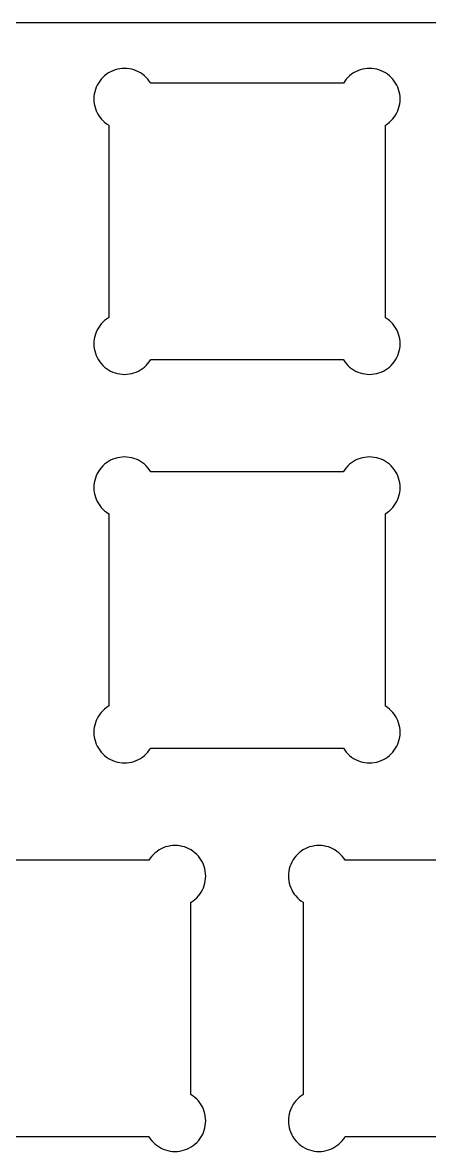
# Model space of a CAD drawing. Extents: x 0 to 305, y 0 to 115.
# Drawn here: x 113.1 to 133, y 59.6 to 115 of the extents above; entities that cross this region are included whole.
import ezdxf

# ---------------------------------------------------------------- set-up
doc = ezdxf.new("R2010")
doc.units = 0
doc.layers.get('0').update_dxf_attribs({"linetype": 'CONTINUOUS'})

msp = doc.modelspace()

# ---------------------------------------------------------------- linework, layer by layer
at = {"color": 0}
for p, q in [((0.01929, 114.986), (305.268, 114.986)), ((117.093, 112.378), (117.008, 112.298)), ((117.187, 112.451), (117.093, 112.378)), ((117.285, 112.517), (117.187, 112.451)), ((117.387, 112.573), (117.285, 112.517)), ((117.494, 112.623), (117.387, 112.573)), ((117.604, 112.664), (117.494, 112.623)), ((117.718, 112.696), (117.604, 112.664)), ((117.833, 112.718), (117.718, 112.696)), ((117.951, 112.733), (117.833, 112.718)), ((118.068, 112.737), (117.951, 112.733)), ((118.186, 112.733), (118.068, 112.737)), ((118.303, 112.718), (118.186, 112.733)), ((118.419, 112.696), (118.303, 112.718)), ((118.532, 112.664), (118.419, 112.696)), ((118.642, 112.623), (118.532, 112.664)), ((118.748, 112.573), (118.642, 112.623)), ((118.852, 112.517), (118.748, 112.573)), ((118.95, 112.451), (118.852, 112.517)), ((119.043, 112.378), (118.95, 112.451)), ((119.129, 112.298), (119.043, 112.378)), ((129.093, 112.378), (129.008, 112.298)), ((129.187, 112.451), (129.093, 112.378)), ((129.285, 112.517), (129.187, 112.451)), ((129.387, 112.573), (129.285, 112.517)), ((129.494, 112.623), (129.387, 112.573)), ((129.605, 112.664), (129.494, 112.623)), ((129.717, 112.696), (129.605, 112.664)), ((129.833, 112.718), (129.717, 112.696)), ((129.95, 112.733), (129.833, 112.718)), ((130.067, 112.737), (129.95, 112.733)), ((130.186, 112.733), (130.067, 112.737)), ((130.303, 112.718), (130.186, 112.733)), ((130.419, 112.696), (130.303, 112.718)), ((130.532, 112.664), (130.419, 112.696)), ((130.642, 112.623), (130.532, 112.664)), ((130.748, 112.573), (130.642, 112.623)), ((130.852, 112.517), (130.748, 112.573)), ((130.949, 112.451), (130.852, 112.517)), ((131.043, 112.378), (130.949, 112.451)), ((131.129, 112.298), (131.043, 112.378)), ((116.683, 111.811), (116.641, 111.701)), ((116.732, 111.919), (116.683, 111.811)), ((116.789, 112.021), (116.732, 111.919)), ((116.855, 112.118), (116.789, 112.021)), ((116.928, 112.212), (116.855, 112.118)), ((117.008, 112.298), (116.928, 112.212)), ((119.209, 112.212), (119.129, 112.298)), ((119.282, 112.118), (119.209, 112.212)), ((119.352, 112.013), (119.282, 112.118)), ((128.785, 112.013), (119.352, 112.013)), ((128.789, 112.021), (128.785, 112.013)), ((128.855, 112.118), (128.789, 112.021)), ((128.928, 112.212), (128.855, 112.118)), ((129.008, 112.298), (128.928, 112.212)), ((131.209, 112.212), (131.129, 112.298)), ((131.282, 112.118), (131.209, 112.212)), ((131.346, 112.021), (131.282, 112.118)), ((131.405, 111.919), (131.346, 112.021)), ((131.454, 111.811), (131.405, 111.919)), ((131.495, 111.701), (131.454, 111.811)), ((116.572, 111.355), (116.568, 111.238)), ((116.587, 111.472), (116.572, 111.355)), ((116.61, 111.588), (116.587, 111.472)), ((116.641, 111.701), (116.61, 111.588)), ((131.527, 111.588), (131.495, 111.701)), ((131.55, 111.472), (131.527, 111.588)), ((131.564, 111.355), (131.55, 111.472)), ((131.568, 111.238), (131.564, 111.355)), ((116.568, 111.238), (116.572, 111.119)), ((116.572, 111.119), (116.587, 111.002)), ((116.587, 111.002), (116.61, 110.887)), ((116.61, 110.887), (116.641, 110.774)), ((116.641, 110.774), (116.683, 110.663)), ((131.454, 110.663), (131.495, 110.774)), ((131.495, 110.774), (131.527, 110.887)), ((131.527, 110.887), (131.55, 111.002)), ((131.55, 111.002), (131.564, 111.119)), ((131.564, 111.119), (131.568, 111.238)), ((116.683, 110.663), (116.732, 110.557)), ((116.732, 110.557), (116.789, 110.454)), ((116.789, 110.454), (116.855, 110.356)), ((116.855, 110.356), (116.928, 110.262)), ((116.928, 110.262), (117.008, 110.177)), ((117.008, 110.177), (117.093, 110.097)), ((131.043, 110.097), (131.129, 110.177)), ((131.129, 110.177), (131.209, 110.262)), ((131.209, 110.262), (131.282, 110.356)), ((131.282, 110.356), (131.346, 110.454)), ((131.346, 110.454), (131.405, 110.557)), ((131.405, 110.557), (131.454, 110.663)), ((117.093, 110.097), (117.187, 110.024)), ((117.187, 110.024), (117.293, 109.954)), ((117.293, 109.954), (117.293, 100.521)), ((130.844, 109.954), (130.949, 110.024)), ((130.844, 100.521), (130.844, 109.954)), ((130.949, 110.024), (131.043, 110.097)), ((116.928, 100.212), (116.855, 100.119)), ((117.008, 100.298), (116.928, 100.212)), ((117.093, 100.378), (117.008, 100.298)), ((117.187, 100.451), (117.093, 100.378)), ((117.285, 100.517), (117.187, 100.451)), ((117.293, 100.521), (117.285, 100.517)), ((130.852, 100.517), (130.844, 100.521)), ((130.949, 100.451), (130.852, 100.517)), ((131.043, 100.378), (130.949, 100.451)), ((131.129, 100.298), (131.043, 100.378)), ((131.209, 100.212), (131.129, 100.298)), ((131.282, 100.119), (131.209, 100.212)), ((116.641, 99.701), (116.61, 99.5881)), ((116.683, 99.8114), (116.641, 99.701)), ((116.732, 99.9187), (116.683, 99.8114)), ((116.789, 100.021), (116.732, 99.9187)), ((116.855, 100.119), (116.789, 100.021)), ((131.346, 100.021), (131.282, 100.119)), ((131.405, 99.9187), (131.346, 100.021)), ((131.454, 99.8114), (131.405, 99.9187)), ((131.495, 99.701), (131.454, 99.8114)), ((131.527, 99.5881), (131.495, 99.701)), ((116.572, 99.3553), (116.568, 99.2382)), ((116.568, 99.2382), (116.572, 99.1196)), ((116.587, 99.4724), (116.572, 99.3553)), ((116.572, 99.1196), (116.587, 99.0025)), ((116.61, 99.5881), (116.587, 99.4724)), ((131.55, 99.4724), (131.527, 99.5881)), ((131.564, 99.3553), (131.55, 99.4724)), ((131.55, 99.0025), (131.564, 99.1196)), ((131.568, 99.2382), (131.564, 99.3553)), ((131.564, 99.1196), (131.568, 99.2382)), ((116.587, 99.0025), (116.61, 98.8868)), ((116.61, 98.8868), (116.641, 98.7735)), ((116.641, 98.7735), (116.683, 98.6635)), ((116.683, 98.6635), (116.732, 98.5573)), ((116.732, 98.5573), (116.789, 98.4539)), ((131.346, 98.4539), (131.405, 98.5573)), ((131.405, 98.5573), (131.454, 98.6635)), ((131.454, 98.6635), (131.495, 98.7735)), ((131.495, 98.7735), (131.527, 98.8868)), ((131.527, 98.8868), (131.55, 99.0025)), ((116.789, 98.4539), (116.855, 98.3562)), ((116.855, 98.3562), (116.928, 98.2624)), ((116.928, 98.2624), (117.008, 98.177)), ((117.008, 98.177), (117.093, 98.0969)), ((117.093, 98.0969), (117.187, 98.0239)), ((117.187, 98.0239), (117.285, 97.9593)), ((118.852, 97.9593), (118.95, 98.0239)), ((118.95, 98.0239), (119.043, 98.0969)), ((119.043, 98.0969), (119.129, 98.177)), ((119.129, 98.177), (119.209, 98.2624)), ((119.209, 98.2624), (119.282, 98.3562)), ((119.282, 98.3562), (119.352, 98.462)), ((119.352, 98.462), (128.785, 98.462)), ((128.785, 98.462), (128.789, 98.4539)), ((128.789, 98.4539), (128.855, 98.3562)), ((128.855, 98.3562), (128.928, 98.2624)), ((128.928, 98.2624), (129.008, 98.177)), ((129.008, 98.177), (129.093, 98.0969)), ((129.093, 98.0969), (129.187, 98.0239)), ((129.187, 98.0239), (129.285, 97.9593)), ((130.852, 97.9593), (130.949, 98.0239)), ((130.949, 98.0239), (131.043, 98.0969)), ((131.043, 98.0969), (131.129, 98.177)), ((131.129, 98.177), (131.209, 98.2624)), ((131.209, 98.2624), (131.282, 98.3562)), ((131.282, 98.3562), (131.346, 98.4539)), ((117.285, 97.9593), (117.387, 97.9015)), ((117.387, 97.9015), (117.494, 97.8517)), ((117.494, 97.8517), (117.604, 97.8105)), ((117.604, 97.8105), (117.718, 97.7787)), ((117.718, 97.7787), (117.833, 97.7554)), ((117.833, 97.7554), (117.951, 97.7417)), ((117.951, 97.7417), (118.068, 97.7374)), ((118.068, 97.7374), (118.186, 97.7417)), ((118.186, 97.7417), (118.303, 97.7554)), ((118.303, 97.7554), (118.419, 97.7787)), ((118.419, 97.7787), (118.532, 97.8105)), ((118.532, 97.8105), (118.642, 97.8517)), ((118.642, 97.8517), (118.748, 97.9015)), ((118.748, 97.9015), (118.852, 97.9593)), ((129.285, 97.9593), (129.387, 97.9015)), ((129.387, 97.9015), (129.494, 97.8517)), ((129.494, 97.8517), (129.605, 97.8105)), ((129.605, 97.8105), (129.717, 97.7787)), ((129.717, 97.7787), (129.833, 97.7554)), ((129.833, 97.7554), (129.95, 97.7417)), ((129.95, 97.7417), (130.067, 97.7374)), ((130.067, 97.7374), (130.186, 97.7417)), ((130.186, 97.7417), (130.303, 97.7554)), ((130.303, 97.7554), (130.419, 97.7787)), ((130.419, 97.7787), (130.532, 97.8105)), ((130.532, 97.8105), (130.642, 97.8517)), ((130.642, 97.8517), (130.748, 97.9015)), ((130.748, 97.9015), (130.852, 97.9593)), ((117.494, 93.5729), (117.387, 93.5232)), ((117.604, 93.6142), (117.494, 93.5729)), ((117.718, 93.6459), (117.604, 93.6142)), ((117.833, 93.6681), (117.718, 93.6459)), ((117.951, 93.6833), (117.833, 93.6681)), ((118.068, 93.6872), (117.951, 93.6833)), ((118.186, 93.6833), (118.068, 93.6872)), ((118.303, 93.6681), (118.186, 93.6833)), ((118.419, 93.6459), (118.303, 93.6681)), ((118.532, 93.6142), (118.419, 93.6459)), ((118.642, 93.5729), (118.532, 93.6142)), ((118.748, 93.5232), (118.642, 93.5729)), ((129.494, 93.5729), (129.387, 93.5232)), ((129.605, 93.6142), (129.494, 93.5729)), ((129.717, 93.6459), (129.605, 93.6142)), ((129.833, 93.6681), (129.717, 93.6459)), ((129.95, 93.6833), (129.833, 93.6681)), ((130.067, 93.6872), (129.95, 93.6833)), ((130.186, 93.6833), (130.067, 93.6872)), ((130.303, 93.6681), (130.186, 93.6833)), ((130.419, 93.6459), (130.303, 93.6681)), ((130.532, 93.6142), (130.419, 93.6459)), ((130.642, 93.5729), (130.532, 93.6142)), ((130.748, 93.5232), (130.642, 93.5729)), ((116.855, 93.0684), (116.789, 92.9707)), ((116.928, 93.1623), (116.855, 93.0684)), ((117.008, 93.2476), (116.928, 93.1623)), ((117.093, 93.3277), (117.008, 93.2476)), ((117.187, 93.4007), (117.093, 93.3277)), ((117.285, 93.4667), (117.187, 93.4007)), ((117.387, 93.5232), (117.285, 93.4667)), ((118.852, 93.4667), (118.748, 93.5232)), ((118.95, 93.4007), (118.852, 93.4667)), ((119.043, 93.3277), (118.95, 93.4007)), ((119.129, 93.2476), (119.043, 93.3277)), ((119.209, 93.1623), (119.129, 93.2476)), ((119.282, 93.0684), (119.209, 93.1623)), ((119.352, 92.9626), (119.282, 93.0684)), ((128.855, 93.0684), (128.789, 92.9707)), ((128.928, 93.1623), (128.855, 93.0684)), ((129.008, 93.2476), (128.928, 93.1623)), ((129.093, 93.3277), (129.008, 93.2476)), ((129.187, 93.4007), (129.093, 93.3277)), ((129.285, 93.4667), (129.187, 93.4007)), ((129.387, 93.5232), (129.285, 93.4667)), ((130.852, 93.4667), (130.748, 93.5232)), ((130.949, 93.4007), (130.852, 93.4667)), ((131.043, 93.3277), (130.949, 93.4007)), ((131.129, 93.2476), (131.043, 93.3277)), ((131.209, 93.1623), (131.129, 93.2476)), ((131.282, 93.0684), (131.209, 93.1623)), ((131.346, 92.9707), (131.282, 93.0684)), ((116.61, 92.5382), (116.587, 92.4221)), ((116.641, 92.6511), (116.61, 92.5382)), ((116.683, 92.7612), (116.641, 92.6511)), ((116.732, 92.8688), (116.683, 92.7612)), ((116.789, 92.9707), (116.732, 92.8688)), ((128.785, 92.9626), (119.352, 92.9626)), ((128.789, 92.9707), (128.785, 92.9626)), ((131.405, 92.8688), (131.346, 92.9707)), ((131.454, 92.7612), (131.405, 92.8688)), ((131.495, 92.6511), (131.454, 92.7612)), ((131.527, 92.5382), (131.495, 92.6511)), ((131.55, 92.4221), (131.527, 92.5382)), ((116.572, 92.305), (116.568, 92.1879)), ((116.568, 92.1879), (116.572, 92.0694)), ((116.587, 92.4221), (116.572, 92.305)), ((116.572, 92.0694), (116.587, 91.9522)), ((116.587, 91.9522), (116.61, 91.8365)), ((131.527, 91.8365), (131.55, 91.9522)), ((131.564, 92.305), (131.55, 92.4221)), ((131.55, 91.9522), (131.564, 92.0694)), ((131.568, 92.1879), (131.564, 92.305)), ((131.564, 92.0694), (131.568, 92.1879)), ((116.61, 91.8365), (116.641, 91.7236)), ((116.641, 91.7236), (116.683, 91.6132)), ((116.683, 91.6132), (116.732, 91.5074)), ((116.732, 91.5074), (116.789, 91.404)), ((116.789, 91.404), (116.855, 91.3059)), ((131.282, 91.3059), (131.346, 91.404)), ((131.346, 91.404), (131.405, 91.5074)), ((131.405, 91.5074), (131.454, 91.6132)), ((131.454, 91.6132), (131.495, 91.7236)), ((131.495, 91.7236), (131.527, 91.8365)), ((116.855, 91.3059), (116.928, 91.2125)), ((116.928, 91.2125), (117.008, 91.1271)), ((117.008, 91.1271), (117.093, 91.047)), ((117.093, 91.047), (117.187, 90.974)), ((117.187, 90.974), (117.293, 90.9038)), ((117.293, 90.9038), (117.293, 81.4709)), ((130.844, 90.9038), (130.949, 90.974)), ((130.844, 81.4709), (130.844, 90.9038)), ((130.949, 90.974), (131.043, 91.047)), ((131.043, 91.047), (131.129, 91.1271)), ((131.129, 91.1271), (131.209, 91.2125)), ((131.209, 91.2125), (131.282, 91.3059)), ((117.187, 81.4007), (117.093, 81.3276)), ((117.285, 81.467), (117.187, 81.4007)), ((117.293, 81.4709), (117.285, 81.467)), ((130.852, 81.467), (130.844, 81.4709)), ((130.949, 81.4007), (130.852, 81.467)), ((131.043, 81.3276), (130.949, 81.4007)), ((116.732, 80.8687), (116.683, 80.7614)), ((116.789, 80.9706), (116.732, 80.8687)), ((116.855, 81.0687), (116.789, 80.9706)), ((116.928, 81.1622), (116.855, 81.0687)), ((117.008, 81.2479), (116.928, 81.1622)), ((117.093, 81.3276), (117.008, 81.2479)), ((131.129, 81.2479), (131.043, 81.3276)), ((131.209, 81.1622), (131.129, 81.2479)), ((131.282, 81.0687), (131.209, 81.1622)), ((131.346, 80.9706), (131.282, 81.0687)), ((131.405, 80.8687), (131.346, 80.9706)), ((131.454, 80.7614), (131.405, 80.8687)), ((116.572, 80.3053), (116.568, 80.1882)), ((116.587, 80.4224), (116.572, 80.3053)), ((116.61, 80.5381), (116.587, 80.4224)), ((116.641, 80.651), (116.61, 80.5381)), ((116.683, 80.7614), (116.641, 80.651)), ((131.495, 80.651), (131.454, 80.7614)), ((131.527, 80.5381), (131.495, 80.651)), ((131.55, 80.4224), (131.527, 80.5381)), ((131.564, 80.3053), (131.55, 80.4224)), ((131.568, 80.1882), (131.564, 80.3053)), ((116.568, 80.1882), (116.572, 80.0696)), ((116.572, 80.0696), (116.587, 79.9525)), ((116.587, 79.9525), (116.61, 79.8368)), ((116.61, 79.8368), (116.641, 79.7235)), ((116.641, 79.7235), (116.683, 79.6135)), ((131.454, 79.6135), (131.495, 79.7235)), ((131.495, 79.7235), (131.527, 79.8368)), ((131.527, 79.8368), (131.55, 79.9525)), ((131.55, 79.9525), (131.564, 80.0696)), ((131.564, 80.0696), (131.568, 80.1882)), ((116.683, 79.6135), (116.732, 79.5073)), ((116.732, 79.5073), (116.789, 79.4039)), ((116.789, 79.4039), (116.855, 79.3062)), ((116.855, 79.3062), (116.928, 79.2124)), ((116.928, 79.2124), (117.008, 79.127)), ((119.129, 79.127), (119.209, 79.2124)), ((119.209, 79.2124), (119.282, 79.3062)), ((119.282, 79.3062), (119.352, 79.412)), ((119.352, 79.412), (128.785, 79.412)), ((128.785, 79.412), (128.789, 79.4039)), ((128.789, 79.4039), (128.855, 79.3062)), ((128.855, 79.3062), (128.928, 79.2124)), ((128.928, 79.2124), (129.008, 79.127)), ((131.129, 79.127), (131.209, 79.2124)), ((131.209, 79.2124), (131.282, 79.3062)), ((131.282, 79.3062), (131.346, 79.4039)), ((131.346, 79.4039), (131.405, 79.5073)), ((131.405, 79.5073), (131.454, 79.6135)), ((117.008, 79.127), (117.093, 79.0469)), ((117.093, 79.0469), (117.187, 78.9739)), ((117.187, 78.9739), (117.285, 78.9093)), ((117.285, 78.9093), (117.387, 78.8515)), ((117.387, 78.8515), (117.494, 78.8017)), ((117.494, 78.8017), (117.604, 78.7605)), ((117.604, 78.7605), (117.718, 78.7287)), ((117.718, 78.7287), (117.833, 78.7054)), ((117.833, 78.7054), (117.951, 78.6917)), ((117.951, 78.6917), (118.068, 78.6874)), ((118.068, 78.6874), (118.186, 78.6917)), ((118.186, 78.6917), (118.303, 78.7054)), ((118.303, 78.7054), (118.419, 78.7287)), ((118.419, 78.7287), (118.532, 78.7605)), ((118.532, 78.7605), (118.642, 78.8017)), ((118.642, 78.8017), (118.748, 78.8515)), ((118.748, 78.8515), (118.852, 78.9093)), ((118.852, 78.9093), (118.95, 78.9739)), ((118.95, 78.9739), (119.043, 79.0469)), ((119.043, 79.0469), (119.129, 79.127)), ((129.008, 79.127), (129.093, 79.0469)), ((129.093, 79.0469), (129.187, 78.9739)), ((129.187, 78.9739), (129.285, 78.9093)), ((129.285, 78.9093), (129.387, 78.8515)), ((129.387, 78.8515), (129.494, 78.8017)), ((129.494, 78.8017), (129.605, 78.7605)), ((129.605, 78.7605), (129.717, 78.7287)), ((129.717, 78.7287), (129.833, 78.7054)), ((129.833, 78.7054), (129.95, 78.6917)), ((129.95, 78.6917), (130.067, 78.6874)), ((130.067, 78.6874), (130.186, 78.6917)), ((130.186, 78.6917), (130.303, 78.7054)), ((130.303, 78.7054), (130.419, 78.7287)), ((130.419, 78.7287), (130.532, 78.7605)), ((130.532, 78.7605), (130.642, 78.8017)), ((130.642, 78.8017), (130.748, 78.8515)), ((130.748, 78.8515), (130.852, 78.9093)), ((130.852, 78.9093), (130.949, 78.9739)), ((130.949, 78.9739), (131.043, 79.0469)), ((131.043, 79.0469), (131.129, 79.127)), ((119.483, 74.1976), (119.403, 74.1123)), ((119.568, 74.2777), (119.483, 74.1976)), ((119.662, 74.3507), (119.568, 74.2777)), ((119.76, 74.4167), (119.662, 74.3507)), ((119.862, 74.4732), (119.76, 74.4167)), ((119.969, 74.5229), (119.862, 74.4732)), ((120.08, 74.5642), (119.969, 74.5229)), ((120.192, 74.5959), (120.08, 74.5642)), ((120.308, 74.6181), (120.192, 74.5959)), ((120.425, 74.6333), (120.308, 74.6181)), ((120.542, 74.6372), (120.425, 74.6333)), ((120.661, 74.6333), (120.542, 74.6372)), ((120.778, 74.6181), (120.661, 74.6333)), ((120.894, 74.5959), (120.778, 74.6181)), ((121.007, 74.5642), (120.894, 74.5959)), ((121.117, 74.5229), (121.007, 74.5642)), ((121.223, 74.4732), (121.117, 74.5229)), ((121.327, 74.4167), (121.223, 74.4732)), ((121.424, 74.3507), (121.327, 74.4167)), ((121.518, 74.2777), (121.424, 74.3507)), ((121.604, 74.1976), (121.518, 74.2777)), ((121.684, 74.1123), (121.604, 74.1976)), ((126.533, 74.1976), (126.453, 74.1123)), ((126.618, 74.2777), (126.533, 74.1976)), ((126.712, 74.3507), (126.618, 74.2777)), ((126.81, 74.4167), (126.712, 74.3507)), ((126.912, 74.4732), (126.81, 74.4167)), ((127.019, 74.5229), (126.912, 74.4732)), ((127.129, 74.5642), (127.019, 74.5229)), ((127.243, 74.5959), (127.129, 74.5642)), ((127.358, 74.6181), (127.243, 74.5959)), ((127.476, 74.6333), (127.358, 74.6181)), ((127.593, 74.6372), (127.476, 74.6333)), ((127.711, 74.6333), (127.593, 74.6372)), ((127.828, 74.6181), (127.711, 74.6333)), ((127.944, 74.5959), (127.828, 74.6181)), ((128.057, 74.5642), (127.944, 74.5959)), ((128.167, 74.5229), (128.057, 74.5642)), ((128.273, 74.4732), (128.167, 74.5229)), ((128.377, 74.4167), (128.273, 74.4732)), ((128.475, 74.3507), (128.377, 74.4167)), ((128.568, 74.2777), (128.475, 74.3507)), ((128.654, 74.1976), (128.568, 74.2777)), ((128.734, 74.1123), (128.654, 74.1976)), ((119.26, 73.9126), (109.827, 73.9126)), ((119.264, 73.9207), (119.26, 73.9126)), ((119.33, 74.0184), (119.264, 73.9207)), ((119.403, 74.1123), (119.33, 74.0184)), ((121.757, 74.0184), (121.684, 74.1123)), ((121.821, 73.9207), (121.757, 74.0184)), ((121.88, 73.8188), (121.821, 73.9207)), ((121.929, 73.7112), (121.88, 73.8188)), ((121.97, 73.6011), (121.929, 73.7112)), ((126.208, 73.7112), (126.166, 73.6011)), ((126.257, 73.8188), (126.208, 73.7112)), ((126.314, 73.9207), (126.257, 73.8188)), ((126.38, 74.0184), (126.314, 73.9207)), ((126.453, 74.1123), (126.38, 74.0184)), ((128.807, 74.0184), (128.734, 74.1123)), ((128.877, 73.9126), (128.807, 74.0184)), ((138.31, 73.9126), (128.877, 73.9126)), ((122.002, 73.4882), (121.97, 73.6011)), ((122.025, 73.3721), (122.002, 73.4882)), ((122.039, 73.255), (122.025, 73.3721)), ((122.043, 73.1379), (122.039, 73.255)), ((122.039, 73.0194), (122.043, 73.1379)), ((126.097, 73.255), (126.093, 73.1379)), ((126.093, 73.1379), (126.097, 73.0194)), ((126.112, 73.3721), (126.097, 73.255)), ((126.135, 73.4882), (126.112, 73.3721)), ((126.166, 73.6011), (126.135, 73.4882)), ((121.88, 72.4574), (121.929, 72.5632)), ((121.929, 72.5632), (121.97, 72.6736)), ((121.97, 72.6736), (122.002, 72.7865)), ((122.002, 72.7865), (122.025, 72.9022)), ((122.025, 72.9022), (122.039, 73.0194)), ((126.097, 73.0194), (126.112, 72.9022)), ((126.112, 72.9022), (126.135, 72.7865)), ((126.135, 72.7865), (126.166, 72.6736)), ((126.166, 72.6736), (126.208, 72.5632)), ((126.208, 72.5632), (126.257, 72.4574)), ((121.424, 71.924), (121.518, 71.997)), ((121.518, 71.997), (121.604, 72.0771)), ((121.604, 72.0771), (121.684, 72.1625)), ((121.684, 72.1625), (121.757, 72.2559)), ((121.757, 72.2559), (121.821, 72.354)), ((121.821, 72.354), (121.88, 72.4574)), ((126.257, 72.4574), (126.314, 72.354)), ((126.314, 72.354), (126.38, 72.2559)), ((126.38, 72.2559), (126.453, 72.1625)), ((126.453, 72.1625), (126.533, 72.0771)), ((126.533, 72.0771), (126.618, 71.997)), ((126.618, 71.997), (126.712, 71.924)), ((121.319, 71.8538), (121.327, 71.8591)), ((121.319, 62.4209), (121.319, 71.8538)), ((121.327, 71.8591), (121.424, 71.924)), ((126.712, 71.924), (126.818, 71.8538)), ((126.818, 71.8538), (126.818, 62.4209)), ((121.327, 62.417), (121.319, 62.4209)), ((121.424, 62.3507), (121.327, 62.417)), ((121.518, 62.2776), (121.424, 62.3507)), ((121.604, 62.1979), (121.518, 62.2776)), ((121.684, 62.1122), (121.604, 62.1979)), ((121.757, 62.0187), (121.684, 62.1122)), ((121.821, 61.9206), (121.757, 62.0187)), ((126.38, 62.0187), (126.314, 61.9206)), ((126.453, 62.1122), (126.38, 62.0187)), ((126.533, 62.1979), (126.453, 62.1122)), ((126.618, 62.2776), (126.533, 62.1979)), ((126.712, 62.3507), (126.618, 62.2776)), ((126.81, 62.417), (126.712, 62.3507)), ((126.818, 62.4209), (126.81, 62.417)), ((121.88, 61.8187), (121.821, 61.9206)), ((121.929, 61.7114), (121.88, 61.8187)), ((121.97, 61.601), (121.929, 61.7114)), ((122.002, 61.4881), (121.97, 61.601)), ((122.025, 61.3724), (122.002, 61.4881)), ((126.135, 61.4881), (126.112, 61.3724)), ((126.166, 61.601), (126.135, 61.4881)), ((126.208, 61.7114), (126.166, 61.601)), ((126.257, 61.8187), (126.208, 61.7114)), ((126.314, 61.9206), (126.257, 61.8187)), ((122.002, 60.7868), (122.025, 60.9025)), ((122.039, 61.2553), (122.025, 61.3724)), ((122.025, 60.9025), (122.039, 61.0196)), ((122.043, 61.1382), (122.039, 61.2553)), ((122.039, 61.0196), (122.043, 61.1382)), ((126.097, 61.2553), (126.093, 61.1382)), ((126.093, 61.1382), (126.097, 61.0196)), ((126.112, 61.3724), (126.097, 61.2553)), ((126.097, 61.0196), (126.112, 60.9025)), ((126.112, 60.9025), (126.135, 60.7868)), ((109.827, 60.362), (119.26, 60.362)), ((119.26, 60.362), (119.264, 60.3539)), ((119.264, 60.3539), (119.33, 60.2562)), ((121.757, 60.2562), (121.821, 60.3539)), ((121.821, 60.3539), (121.88, 60.4573)), ((121.88, 60.4573), (121.929, 60.5635)), ((121.929, 60.5635), (121.97, 60.6735)), ((121.97, 60.6735), (122.002, 60.7868)), ((126.135, 60.7868), (126.166, 60.6735)), ((126.166, 60.6735), (126.208, 60.5635)), ((126.208, 60.5635), (126.257, 60.4573)), ((126.257, 60.4573), (126.314, 60.3539)), ((126.314, 60.3539), (126.38, 60.2562)), ((128.807, 60.2562), (128.877, 60.362)), ((128.877, 60.362), (138.31, 60.362)), ((119.33, 60.2562), (119.403, 60.1624)), ((119.403, 60.1624), (119.483, 60.077)), ((119.483, 60.077), (119.568, 59.9969)), ((119.568, 59.9969), (119.662, 59.9239)), ((119.662, 59.9239), (119.76, 59.8593)), ((119.76, 59.8593), (119.862, 59.8015)), ((119.862, 59.8015), (119.969, 59.7517)), ((121.117, 59.7517), (121.223, 59.8015)), ((121.223, 59.8015), (121.327, 59.8593)), ((121.327, 59.8593), (121.424, 59.9239)), ((121.424, 59.9239), (121.518, 59.9969)), ((121.518, 59.9969), (121.604, 60.077)), ((121.604, 60.077), (121.684, 60.1624)), ((121.684, 60.1624), (121.757, 60.2562)), ((126.38, 60.2562), (126.453, 60.1624)), ((126.453, 60.1624), (126.533, 60.077)), ((126.533, 60.077), (126.618, 59.9969)), ((126.618, 59.9969), (126.712, 59.9239)), ((126.712, 59.9239), (126.81, 59.8593)), ((126.81, 59.8593), (126.912, 59.8015)), ((126.912, 59.8015), (127.019, 59.7517)), ((128.167, 59.7517), (128.273, 59.8015)), ((128.273, 59.8015), (128.377, 59.8593)), ((128.377, 59.8593), (128.475, 59.9239)), ((128.475, 59.9239), (128.568, 59.9969)), ((128.568, 59.9969), (128.654, 60.077)), ((128.654, 60.077), (128.734, 60.1624)), ((128.734, 60.1624), (128.807, 60.2562)), ((119.969, 59.7517), (120.08, 59.7105)), ((120.08, 59.7105), (120.192, 59.6787)), ((120.192, 59.6787), (120.308, 59.6554)), ((120.308, 59.6554), (120.425, 59.6417)), ((120.425, 59.6417), (120.542, 59.6374)), ((120.542, 59.6374), (120.661, 59.6417)), ((120.661, 59.6417), (120.778, 59.6554)), ((120.778, 59.6554), (120.894, 59.6787)), ((120.894, 59.6787), (121.007, 59.7105)), ((121.007, 59.7105), (121.117, 59.7517)), ((127.019, 59.7517), (127.129, 59.7105)), ((127.129, 59.7105), (127.243, 59.6787)), ((127.243, 59.6787), (127.358, 59.6554)), ((127.358, 59.6554), (127.476, 59.6417)), ((127.476, 59.6417), (127.593, 59.6374)), ((127.593, 59.6374), (127.711, 59.6417)), ((127.711, 59.6417), (127.828, 59.6554)), ((127.828, 59.6554), (127.944, 59.6787)), ((127.944, 59.6787), (128.057, 59.7105)), ((128.057, 59.7105), (128.167, 59.7517))]:
    msp.add_line(p, q, dxfattribs=at)

doc.saveas('drawing.dxf')
